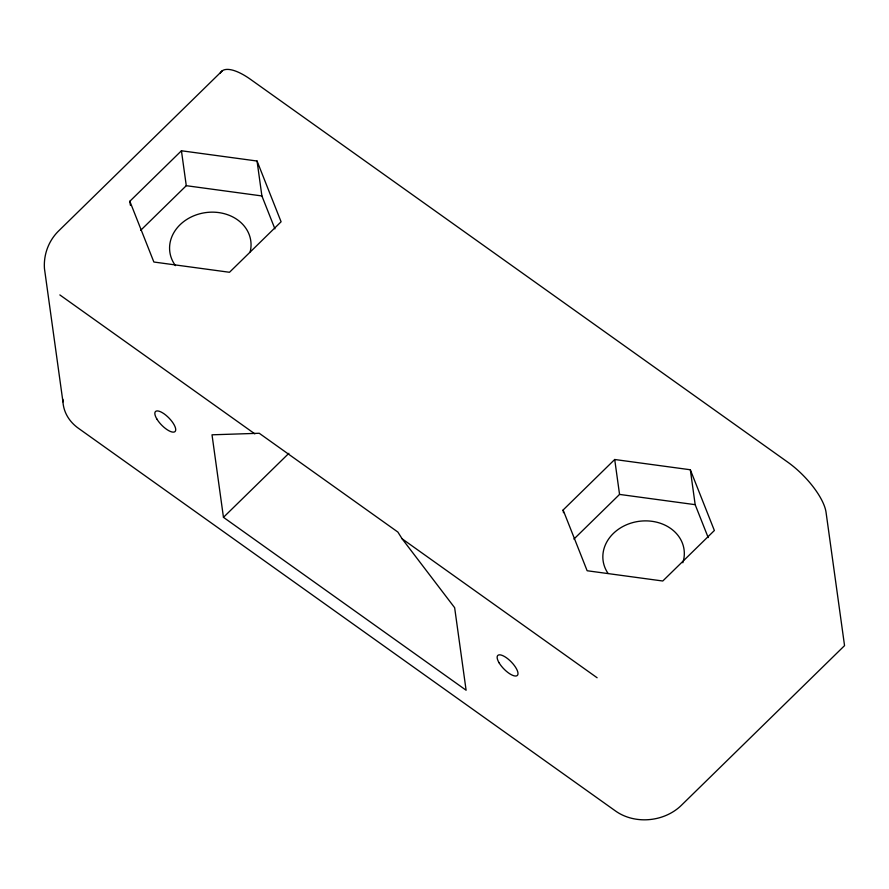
<?xml version="1.0" encoding="UTF-8"?>
<svg xmlns="http://www.w3.org/2000/svg" width="889" height="889" viewBox="0 0 889 889"><rect width="100%" height="100%" fill="white"/><g stroke="black" fill="none" stroke-linecap="round" stroke-linejoin="round"><path stroke-width="1.33" d="M222.35 70.72L59.163 230.429C48.817 240.252 43.461 254.343 44.45 268.556L62.952 401.861M129.838 201.27L181.434 150.774L257.054 161.031L281.091 221.783L229.495 272.278L153.864 262.022L129.838 201.27L130.394 205.292M140.64 230.351L186.279 185.69L261.899 195.947L274.912 228.851M223.461 517.331L212.015 434.81L259.232 433.265L397.883 532.067L402.139 538.823L454.646 607.698L466.103 690.22L223.461 517.331L288.881 453.312M563.115 509.997L614.71 459.502L690.331 469.759L714.367 530.511L662.772 581.006L587.14 570.749L563.115 509.997L563.482 512.675M573.916 539.078L619.555 494.417L695.176 504.674L708.189 537.578M59.852 294.926L254.832 433.854M402.139 538.823L597.119 677.751M690.331 469.759L695.176 504.674M614.71 459.502L619.555 494.417M257.054 161.031L261.899 195.947M181.434 150.774L186.279 185.69M175.477 265.633A40.85 34.149 -7.9 0 1 203.459 212.96A40.85 34.149 -7.9 0 1 250.176 251.843M608.076 573.427A40.85 34.149 -7.9 0 1 638.713 521.365A40.85 34.149 -7.9 0 1 682.819 562.77M220.172 73.265A46.695 16.991 45.6 0 1 250.609 79.421L787.865 462.236A46.695 16.991 45.6 0 1 826.048 512.331L844.55 645.636L681.363 805.334A46.695 39.027 -7.9 0 1 615.61 811.057L78.354 428.231A46.695 39.027 -7.9 0 1 62.886 399.317M499.085 662.805A14.013 5.101 45.6 0 0 517.087 675.64A14.013 5.101 45.6 0 0 506.497 657.804A14.013 5.101 45.6 0 0 499.085 662.805M156.797 418.919A14.013 5.101 45.6 0 0 174.8 431.754A14.013 5.101 45.6 0 0 164.209 413.907A14.013 5.101 45.6 0 0 156.797 418.919"/></g></svg>
